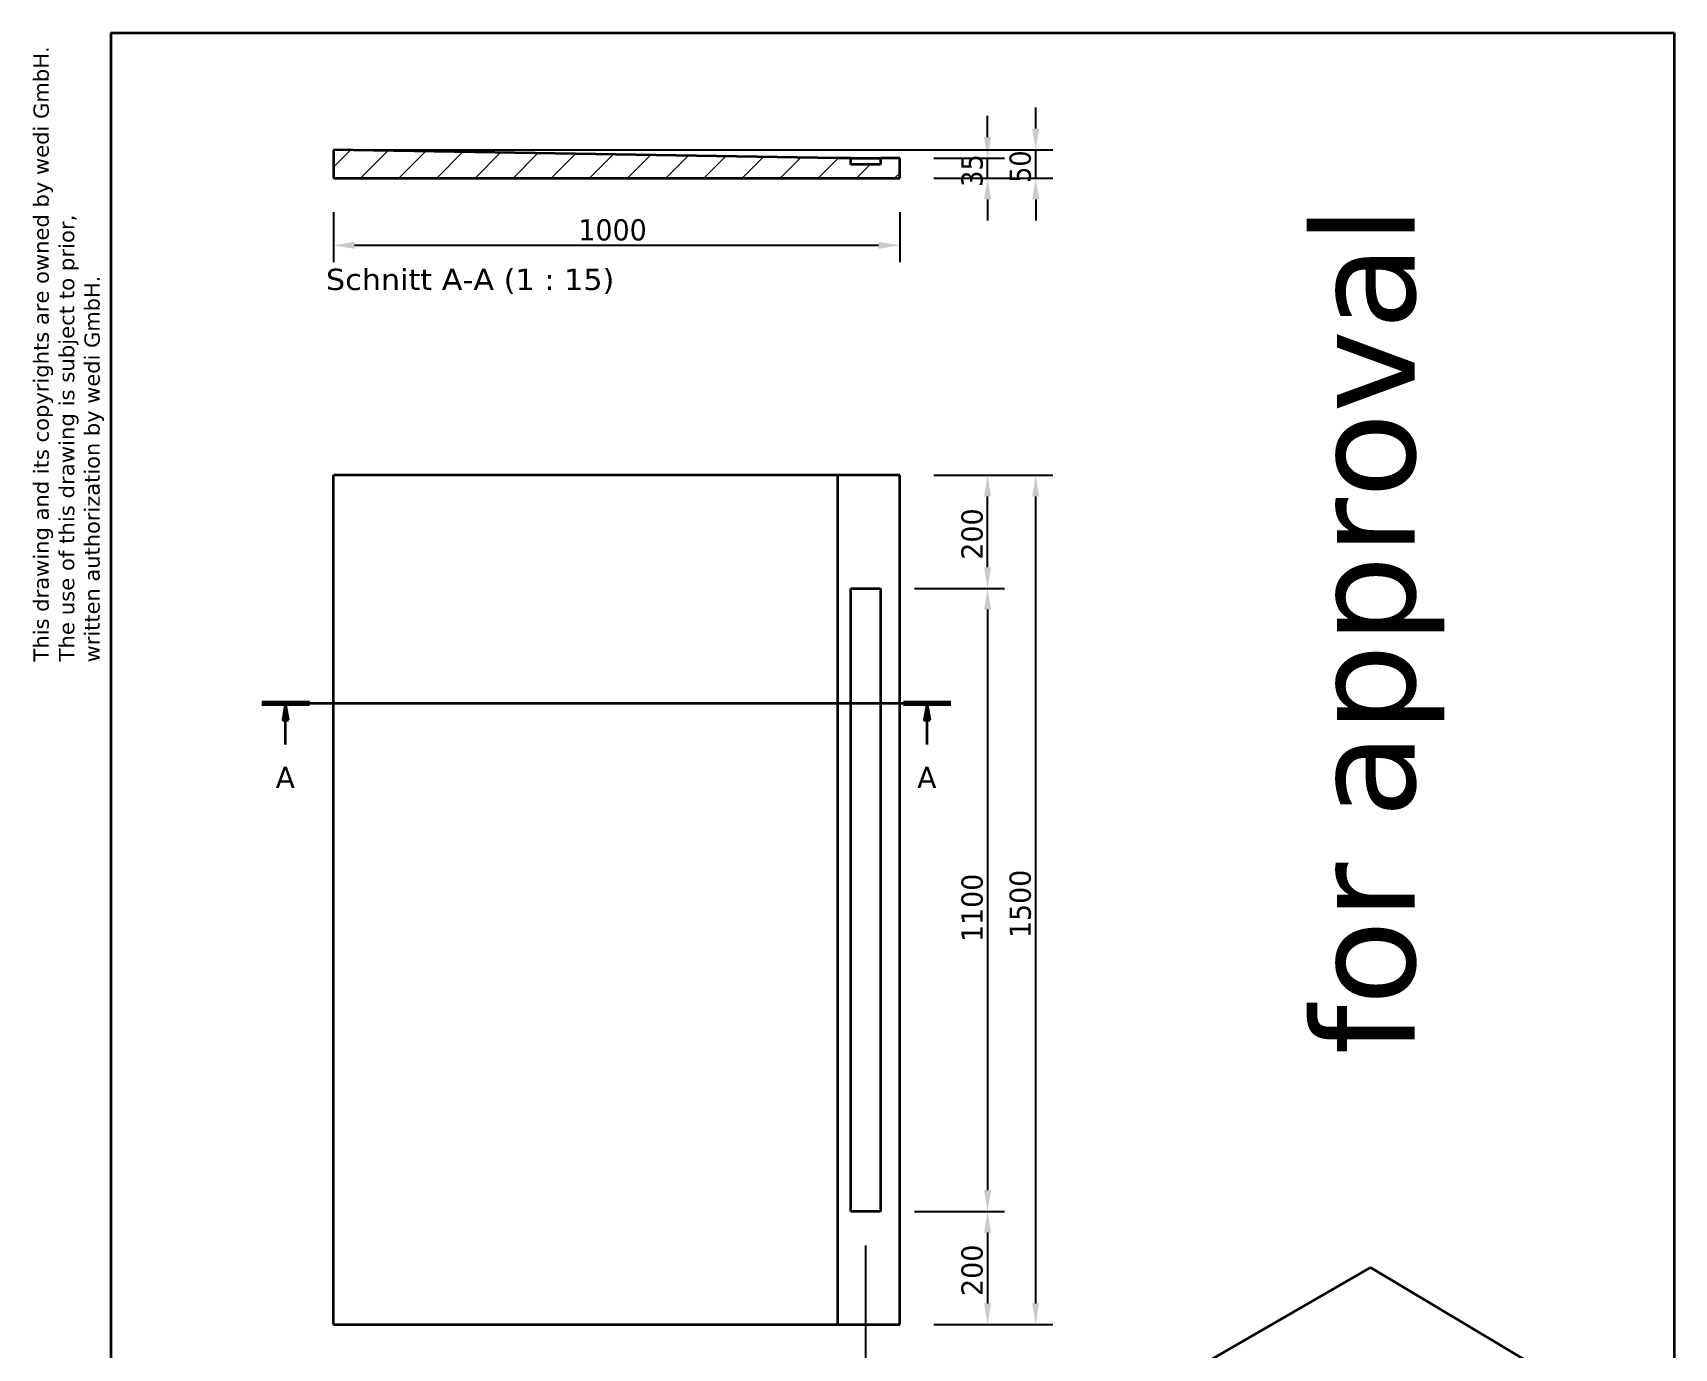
# Model space of a CAD drawing. Header units: millimetres. Extents: x 102 to 3000, y 150 to 4305.
# Drawn here: x 102 to 3000, y 1982 to 4305 of the extents above; entities that cross this region are included whole.
import ezdxf
from ezdxf.enums import TextEntityAlignment as Align

# ---------------------------------------------------------------- set-up
doc = ezdxf.new("R2010")
doc.units = ezdxf.units.MM
doc.header["$LTSCALE"] = 5
doc.header["$PDMODE"] = 2
doc.header["$PDSIZE"] = 1
doc.linetypes.add('AUSGEZOGEN', pattern=[0])
for name, color, linetype in [('_Sichtbarkanten', 7, 'Continuous'), ('Bemaßung (ISO)', 7, 'Continuous'), ('Freigabe', 7, 'Continuous'), ('Rahmen (ISO)', 7, 'Continuous'), ('Schnittlinie (ISO)', 7, 'Continuous'), ('Schraffur (ISO)', 7, 'Continuous'), ('Sichtbar schmal (ISO)', 7, 'Continuous'), ('Symbol (ISO)', 7, 'Continuous')]:
    doc.layers.add(name, color=color, linetype=linetype)
doc.styles.add('Verdana', font='verdana.ttf')

# ---------------------------------------------------------------- blocks, each defined once
blk = doc.blocks.new('*X1')
at = {"layer": 'Schraffur (ISO)', "color": 7, "linetype": 'AUSGEZOGEN', "lineweight": 18}
for p, q in [((632.8, 4067.7), (663, 4097.9)), ((680.8, 4048.4), (729.2, 4096.8)), ((748.2, 4048.4), (795.4, 4095.7)), ((815.5, 4048.4), (861.7, 4094.6)), ((882.9, 4048.4), (927.9, 4093.4)), ((950.2, 4048.4), (994.1, 4092.3)), ((1017.6, 4048.4), (1060.4, 4091.2)), ((1084.9, 4048.4), (1126.6, 4090.1)), ((1152.3, 4048.4), (1192.9, 4089)), ((1219.6, 4048.4), (1259.1, 4087.9)), ((1287, 4048.4), (1325.3, 4086.8)), ((1354.3, 4048.4), (1391.6, 4085.6)), ((1421.7, 4048.4), (1457.8, 4084.5)), ((1489, 4048.4), (1524, 4083.4)), ((1556.4, 4048.4), (1580.4, 4072.4)), ((1623.8, 4048.4), (1632.8, 4057.4))]:
    blk.add_line(p, q, dxfattribs=at)
blk = doc.blocks.new('AnonymMegaMac_nNn01')
at = {"layer": 'Bemaßung (ISO)', "linetype": 'AUSGEZOGEN', "lineweight": 25}
for points in [[(1781.6, 3286.5), (1794.1, 3286.5), (1787.8, 3324)], [(1781.6, 2261.5), (1794.1, 2261.5), (1787.8, 2224)]]:
    blk.add_hatch(color=7, dxfattribs=at).paths.add_polyline_path(points, flags=0)
at = {"layer": 'Bemaßung (ISO)', "color": 7, "linetype": 'AUSGEZOGEN', "lineweight": 25}
for p, q in [((1658.9, 3324), (1817.8, 3324)), ((1787.8, 3286.5), (1787.8, 2261.5)), ((1658.9, 2224), (1817.8, 2224))]:
    blk.add_line(p, q, dxfattribs=at)
at = {"layer": 'Defpoints', "color": 7, "linetype": 'AUSGEZOGEN', "lineweight": 18}
for p in [(1598.9, 3324), (1598.9, 2224), (1787.8, 2224)]:
    blk.add_point(p, dxfattribs=at)
at = {"layer": 'Bemaßung (ISO)', "color": 7, "linetype": 'AUSGEZOGEN', "lineweight": 25, "style": 'Verdana', "width": 0.920481}
blk.add_text('1100', height=37.5, rotation=90, dxfattribs=at).set_placement((1779.2, 2699.5), (1779.2, 2820.2), align=Align.FIT)
blk = doc.blocks.new('AnonymMegaMac_nNn02')
at = {"layer": 'Bemaßung (ISO)', "linetype": 'AUSGEZOGEN', "lineweight": 25}
for points in [[(1781.6, 3486.5), (1794.1, 3486.5), (1787.8, 3524)], [(1781.6, 3361.5), (1794.1, 3361.5), (1787.8, 3324)]]:
    blk.add_hatch(color=7, dxfattribs=at).paths.add_polyline_path(points, flags=0)
at = {"layer": 'Bemaßung (ISO)', "color": 7, "linetype": 'AUSGEZOGEN', "lineweight": 25}
for p, q in [((1692.8, 3524), (1817.8, 3524)), ((1787.8, 3361.5), (1787.8, 3486.5)), ((1658.9, 3324), (1817.8, 3324))]:
    blk.add_line(p, q, dxfattribs=at)
at = {"layer": 'Defpoints', "color": 7, "linetype": 'AUSGEZOGEN', "lineweight": 18}
for p in [(1632.8, 3524), (1787.8, 3524), (1598.9, 3324)]:
    blk.add_point(p, dxfattribs=at)
at = {"layer": 'Bemaßung (ISO)', "color": 7, "linetype": 'AUSGEZOGEN', "lineweight": 25, "style": 'Verdana', "width": 0.924104}
blk.add_text('200', height=37.5, rotation=90, dxfattribs=at).set_placement((1779.1, 3374.5), (1779.1, 3465.4), align=Align.FIT)
blk = doc.blocks.new('AnonymMegaMac_nNn03')
at = {"layer": 'Bemaßung (ISO)', "linetype": 'AUSGEZOGEN', "lineweight": 25}
for points in [[(1781.6, 2186.5), (1794.1, 2186.5), (1787.8, 2224)], [(1781.6, 2061.5), (1794.1, 2061.5), (1787.8, 2024)]]:
    blk.add_hatch(color=7, dxfattribs=at).paths.add_polyline_path(points, flags=0)
at = {"layer": 'Bemaßung (ISO)', "color": 7, "linetype": 'AUSGEZOGEN', "lineweight": 25}
for p, q in [((1658.9, 2224), (1817.8, 2224)), ((1787.8, 2186.5), (1787.8, 2061.5)), ((1692.8, 2024), (1817.8, 2024))]:
    blk.add_line(p, q, dxfattribs=at)
at = {"layer": 'Defpoints', "color": 7, "linetype": 'AUSGEZOGEN', "lineweight": 18}
for p in [(1598.9, 2224), (1632.8, 2024), (1787.8, 2024)]:
    blk.add_point(p, dxfattribs=at)
at = {"layer": 'Bemaßung (ISO)', "color": 7, "linetype": 'AUSGEZOGEN', "lineweight": 25, "style": 'Verdana', "width": 0.924104}
blk.add_text('200', height=37.5, rotation=90, dxfattribs=at).set_placement((1779.1, 2074.5), (1779.1, 2165.4), align=Align.FIT)
blk = doc.blocks.new('AnonymMegaMac_nNn04')
at = {"layer": 'Bemaßung (ISO)', "linetype": 'AUSGEZOGEN', "lineweight": 25}
for points in [[(1866.5, 3486.5), (1879, 3486.5), (1872.8, 3524)], [(1866.5, 2061.5), (1879, 2061.5), (1872.8, 2024)]]:
    blk.add_hatch(color=7, dxfattribs=at).paths.add_polyline_path(points, flags=0)
at = {"layer": 'Bemaßung (ISO)', "color": 7, "linetype": 'AUSGEZOGEN', "lineweight": 25}
for p, q in [((1692.8, 3524), (1902.8, 3524)), ((1872.8, 2061.5), (1872.8, 3486.5)), ((1692.8, 2024), (1902.8, 2024))]:
    blk.add_line(p, q, dxfattribs=at)
at = {"layer": 'Defpoints', "color": 7, "linetype": 'AUSGEZOGEN', "lineweight": 18}
for p in [(1632.8, 3524), (1872.8, 3524), (1632.8, 2024)]:
    blk.add_point(p, dxfattribs=at)
at = {"layer": 'Bemaßung (ISO)', "color": 7, "linetype": 'AUSGEZOGEN', "lineweight": 25, "style": 'Verdana', "width": 0.920481}
blk.add_text('1500', height=37.5, rotation=90, dxfattribs=at).set_placement((1864.1, 2706.6), (1864.1, 2827.3), align=Align.FIT)
blk = doc.blocks.new('AnonymMegaMac_nNn05')
at = {"layer": 'Bemaßung (ISO)', "linetype": 'AUSGEZOGEN', "lineweight": 25}
for points in [[(1535.1, 1902.7), (1535.1, 1890.2), (1572.6, 1896.4)], [(1670.3, 1902.7), (1670.3, 1890.2), (1632.8, 1896.4)]]:
    blk.add_hatch(color=7, dxfattribs=at).paths.add_polyline_path(points, flags=0)
at = {"layer": 'Bemaßung (ISO)', "color": 7, "linetype": 'AUSGEZOGEN', "lineweight": 25}
for p, q in [((1572.6, 2164), (1572.6, 1866.4)), ((1632.8, 1964), (1632.8, 1866.4)), ((1535.1, 1896.4), (1497.6, 1896.4)), ((1632.8, 1896.4), (1572.6, 1896.4)), ((1670.3, 1896.4), (1707.8, 1896.4))]:
    blk.add_line(p, q, dxfattribs=at)
at = {"layer": 'Defpoints', "color": 7, "linetype": 'AUSGEZOGEN', "lineweight": 18}
for p in [(1572.6, 2224), (1632.8, 2024), (1572.6, 1896.4)]:
    blk.add_point(p, dxfattribs=at)
at = {"layer": 'Bemaßung (ISO)', "color": 7, "linetype": 'AUSGEZOGEN', "lineweight": 25, "style": 'Verdana', "width": 0.895309}
blk.add_text('60', height=37.5, dxfattribs=at).set_placement((1569.9, 1905), (1628.6, 1905), align=Align.FIT)
blk = doc.blocks.new('AnonymMegaMac_nNn06')
at = {"layer": 'Bemaßung (ISO)', "linetype": 'AUSGEZOGEN', "lineweight": 25}
for points in [[(670.3, 1902.7), (670.3, 1890.2), (632.8, 1896.4)], [(1535.1, 1902.7), (1535.1, 1890.2), (1572.6, 1896.4)]]:
    blk.add_hatch(color=7, dxfattribs=at).paths.add_polyline_path(points, flags=0)
at = {"layer": 'Bemaßung (ISO)', "color": 7, "linetype": 'AUSGEZOGEN', "lineweight": 25}
for p, q in [((1572.6, 2164), (1572.6, 1866.4)), ((632.8, 1964), (632.8, 1866.4)), ((1535.1, 1896.4), (670.3, 1896.4))]:
    blk.add_line(p, q, dxfattribs=at)
at = {"layer": 'Defpoints', "color": 7, "linetype": 'AUSGEZOGEN', "lineweight": 18}
for p in [(1572.6, 2224), (632.8, 2024), (632.8, 1896.4)]:
    blk.add_point(p, dxfattribs=at)
at = {"layer": 'Bemaßung (ISO)', "color": 7, "linetype": 'AUSGEZOGEN', "lineweight": 25, "style": 'Verdana', "width": 0.936308}
blk.add_text('940', height=37.5, dxfattribs=at).set_placement((1053.8, 1905), (1145.8, 1905), align=Align.FIT)
blk = doc.blocks.new('AnonymMegaMac_nNn07')
at = {"layer": 'Bemaßung (ISO)', "linetype": 'AUSGEZOGEN', "lineweight": 25}
for points in [[(670.3, 1809.4), (670.3, 1796.9), (632.8, 1803.1)], [(1595.3, 1809.4), (1595.3, 1796.9), (1632.8, 1803.1)]]:
    blk.add_hatch(color=7, dxfattribs=at).paths.add_polyline_path(points, flags=0)
at = {"layer": 'Bemaßung (ISO)', "color": 7, "linetype": 'AUSGEZOGEN', "lineweight": 25}
for p, q in [((632.8, 1964), (632.8, 1773.1)), ((1632.8, 1964), (1632.8, 1773.1)), ((670.3, 1803.1), (1595.3, 1803.1))]:
    blk.add_line(p, q, dxfattribs=at)
at = {"layer": 'Defpoints', "color": 7, "linetype": 'AUSGEZOGEN', "lineweight": 18}
for p in [(632.8, 2024), (1632.8, 2024), (1632.8, 1803.1)]:
    blk.add_point(p, dxfattribs=at)
at = {"layer": 'Bemaßung (ISO)', "color": 7, "linetype": 'AUSGEZOGEN', "lineweight": 25, "style": 'Verdana', "width": 0.920481}
blk.add_text('1000', height=37.5, dxfattribs=at).set_placement((1065.4, 1811.8), (1186.1, 1811.8), align=Align.FIT)
blk = doc.blocks.new('AnonymMegaMac_nNn08')
at = {"layer": 'Bemaßung (ISO)', "linetype": 'AUSGEZOGEN', "lineweight": 25}
for points in [[(670.3, 3936), (670.3, 3923.5), (632.8, 3929.8)], [(1595.3, 3936), (1595.3, 3923.5), (1632.8, 3929.8)]]:
    blk.add_hatch(color=7, dxfattribs=at).paths.add_polyline_path(points, flags=0)
at = {"layer": 'Bemaßung (ISO)', "color": 7, "linetype": 'AUSGEZOGEN', "lineweight": 25}
for p, q in [((632.8, 3988.4), (632.8, 3899.8)), ((1632.8, 3988.4), (1632.8, 3899.8)), ((670.3, 3929.8), (1595.3, 3929.8))]:
    blk.add_line(p, q, dxfattribs=at)
at = {"layer": 'Defpoints', "color": 7, "linetype": 'AUSGEZOGEN', "lineweight": 18}
for p in [(632.8, 4048.4), (1632.8, 4048.4), (1632.8, 3929.8)]:
    blk.add_point(p, dxfattribs=at)
at = {"layer": 'Bemaßung (ISO)', "color": 7, "linetype": 'AUSGEZOGEN', "lineweight": 25, "style": 'Verdana', "width": 0.920481}
blk.add_text('1000', height=37.5, dxfattribs=at).set_placement((1065.4, 3938.4), (1186.1, 3938.4), align=Align.FIT)
blk = doc.blocks.new('AnonymMegaMac_nNn09')
at = {"layer": 'Bemaßung (ISO)', "linetype": 'AUSGEZOGEN', "lineweight": 25}
for points in [[(1781.6, 4120.9), (1794.1, 4120.9), (1787.8, 4083.4)], [(1781.6, 4010.9), (1794.1, 4010.9), (1787.8, 4048.4)]]:
    blk.add_hatch(color=7, dxfattribs=at).paths.add_polyline_path(points, flags=0)
at = {"layer": 'Bemaßung (ISO)', "color": 7, "linetype": 'AUSGEZOGEN', "lineweight": 25}
for p, q in [((1787.8, 4120.9), (1787.8, 4158.4)), ((1692.8, 4083.4), (1817.8, 4083.4)), ((1787.8, 4048.4), (1787.8, 4083.4)), ((1692.8, 4048.4), (1817.8, 4048.4)), ((1787.8, 4010.9), (1787.8, 3973.4))]:
    blk.add_line(p, q, dxfattribs=at)
at = {"layer": 'Defpoints', "color": 7, "linetype": 'AUSGEZOGEN', "lineweight": 18}
for p in [(1632.8, 4083.4), (1787.8, 4083.4), (1632.8, 4048.4)]:
    blk.add_point(p, dxfattribs=at)
at = {"layer": 'Bemaßung (ISO)', "color": 7, "linetype": 'AUSGEZOGEN', "lineweight": 25, "style": 'Verdana', "width": 0.880435}
blk.add_text('35', height=37.5, rotation=90, dxfattribs=at).set_placement((1779.1, 4032.9), (1779.1, 4090.6), align=Align.FIT)
blk = doc.blocks.new('AnonymMegaMac_nNn010')
at = {"layer": 'Bemaßung (ISO)', "linetype": 'AUSGEZOGEN', "lineweight": 25}
for points in [[(1866.5, 4135.9), (1879, 4135.9), (1872.8, 4098.4)], [(1866.5, 4010.9), (1879, 4010.9), (1872.8, 4048.4)]]:
    blk.add_hatch(color=7, dxfattribs=at).paths.add_polyline_path(points, flags=0)
at = {"layer": 'Bemaßung (ISO)', "color": 7, "linetype": 'AUSGEZOGEN', "lineweight": 25}
for p, q in [((1872.8, 4135.9), (1872.8, 4173.4)), ((692.8, 4098.4), (1902.8, 4098.4)), ((1872.8, 4048.4), (1872.8, 4098.4)), ((1692.8, 4048.4), (1902.8, 4048.4)), ((1872.8, 4010.9), (1872.8, 3973.4))]:
    blk.add_line(p, q, dxfattribs=at)
at = {"layer": 'Defpoints', "color": 7, "linetype": 'AUSGEZOGEN', "lineweight": 18}
for p in [(632.8, 4098.4), (1872.8, 4098.4), (1632.8, 4048.4)]:
    blk.add_point(p, dxfattribs=at)
at = {"layer": 'Bemaßung (ISO)', "color": 7, "linetype": 'AUSGEZOGEN', "lineweight": 25, "style": 'Verdana', "width": 0.875858}
blk.add_text('50', height=37.5, rotation=90, dxfattribs=at).set_placement((1864.1, 4040), (1864.1, 4097.4), align=Align.FIT)

msp = doc.modelspace()

# ---------------------------------------------------------------- hatches: boundary and pattern name
at = {"layer": 'Schnittlinie (ISO)', "linetype": 'AUSGEZOGEN', "lineweight": 35}
for points in [[(553.9, 3091.5), (548.6, 3121.5), (543.4, 3091.5)], [(1686.5, 3091.5), (1681.3, 3121.5), (1676, 3091.5)]]:
    msp.add_hatch(color=7, dxfattribs=at).paths.add_polyline_path(points, flags=0)

# ---------------------------------------------------------------- linework, layer by layer
at = {"layer": '_Sichtbarkanten', "color": 7, "linetype": 'AUSGEZOGEN', "lineweight": 35}
for p, q in [((1522.8, 4083.4), (632.8, 4098.4)), ((632.8, 4098.4), (632.8, 4048.4)), ((1546.4, 4083.4), (1522.8, 4083.4)), ((1546.4, 4072.4), (1546.4, 4083.4)), ((1546.4, 4083.4), (1598.9, 4083.4)), ((1598.9, 4072.4), (1546.4, 4072.4)), ((1632.8, 4083.4), (1598.9, 4083.4)), ((1598.9, 4083.4), (1598.9, 4072.4)), ((1632.8, 4048.4), (1632.8, 4083.4)), ((632.8, 4048.4), (1632.8, 4048.4)), ((1522.8, 3524), (632.8, 3524)), ((632.8, 2024), (632.8, 3524)), ((1632.8, 3524), (1522.8, 3524)), ((1632.8, 2024), (1632.8, 3524)), ((1546.4, 2224), (1546.4, 3324)), ((1546.4, 3324), (1598.9, 3324)), ((1598.9, 3324), (1598.9, 2224)), ((1598.9, 2224), (1546.4, 2224)), ((1827.2, 1757.5), (2463.6, 2125)), ((2841.2, 1899.6), (2463.6, 2125)), ((632.8, 2024), (1522.8, 2024)), ((1522.8, 2024), (1632.8, 2024))]:
    msp.add_line(p, q, dxfattribs=at)
at = {"layer": 'Rahmen (ISO)', "color": 7, "linetype": 'AUSGEZOGEN', "lineweight": 35}
for p, q in [((240, 4305), (3000, 4305)), ((240, 4305), (240, 150)), ((3000, 4305), (3000, 150))]:
    msp.add_line(p, q, dxfattribs=at)
at = {"layer": 'Schnittlinie (ISO)', "color": 7, "linetype": 'AUSGEZOGEN', "lineweight": 35}
for p, q in [((506.7, 3121.5), (1723.2, 3121.5)), ((548.6, 3121.5), (543.4, 3091.5)), ((548.6, 3091.5), (548.6, 3121.5)), ((553.9, 3091.5), (548.6, 3121.5)), ((1681.3, 3121.5), (1676, 3091.5)), ((1681.3, 3091.5), (1681.3, 3121.5)), ((1686.5, 3091.5), (1681.3, 3121.5)), ((543.4, 3091.5), (553.9, 3091.5)), ((548.6, 3048.3), (548.6, 3091.5)), ((1676, 3091.5), (1686.5, 3091.5)), ((1681.3, 3048.3), (1681.3, 3091.5))]:
    msp.add_line(p, q, dxfattribs=at)
at = {"layer": 'Schnittlinie (ISO)', "color": 7, "linetype": 'AUSGEZOGEN', "lineweight": 70}
for p, q in [((506.7, 3121.5), (590.6, 3121.5)), ((1639.4, 3121.5), (1723.2, 3121.5))]:
    msp.add_line(p, q, dxfattribs=at)
at = {"layer": 'Schnittlinie (ISO)', "color": 7, "linetype": 'AUSGEZOGEN', "lineweight": 35}
for points in [[(553.9, 3091.5), (548.6, 3121.5), (543.4, 3091.5)], [(1686.5, 3091.5), (1681.3, 3121.5), (1676, 3091.5)]]:
    msp.add_lwpolyline(points, close=True, dxfattribs=at)
at = {"layer": 'Sichtbar schmal (ISO)', "color": 7, "linetype": 'AUSGEZOGEN', "lineweight": 35}
msp.add_line((1522.8, 3524), (1522.8, 2024), dxfattribs=at)

# ---------------------------------------------------------------- block references
for name in ['AnonymMegaMac_nNn010', 'AnonymMegaMac_nNn09', '*X1', 'AnonymMegaMac_nNn08', 'AnonymMegaMac_nNn02', 'AnonymMegaMac_nNn04', 'AnonymMegaMac_nNn01', 'AnonymMegaMac_nNn06', 'AnonymMegaMac_nNn05', 'AnonymMegaMac_nNn03', 'AnonymMegaMac_nNn07']:
    msp.add_blockref(name, (0, 0))

# ---------------------------------------------------------------- texts
at = {"layer": 'Freigabe', "color": 9, "linetype": 'AUSGEZOGEN', "lineweight": 18, "style": 'Verdana', "width": 0.979446}
msp.add_text('for approval', height=182.897, rotation=90, dxfattribs=at).set_placement((2541.9, 2500.8), (2541.9, 3999.8), align=Align.FIT)
at = {"layer": 'Rahmen (ISO)', "color": 7, "linetype": 'AUSGEZOGEN', "lineweight": 35, "style": 'Verdana'}
for s, width, p, p2 in [('This drawing and its copyrights are owned by wedi GmbH.', 0.995792, (130.4, 3195), (130.4, 4281.2)), ('The use of this drawing is subject to prior,', 0.996114, (175.4, 3195), (175.4, 3984)), ('written authorization by wedi GmbH.', 0.991065, (220.3, 3193.4), (220.3, 3876.3))]:
    msp.add_text(s, height=27, rotation=90, dxfattribs=dict(at, width=width)).set_placement(p, p2, align=Align.FIT)
at = {"layer": 'Schnittlinie (ISO)', "color": 7, "linetype": 'AUSGEZOGEN', "lineweight": 35, "style": 'Verdana', "width": 0.96383}
for p, p2 in [((531, 2971.5), (565, 2971.5)), ((1663.6, 2971.5), (1697.6, 2971.5))]:
    msp.add_text('A', height=37.5, dxfattribs=at).set_placement(p, p2, align=Align.FIT)
at = {"layer": 'Symbol (ISO)', "color": 7, "linetype": 'AUSGEZOGEN', "lineweight": 25, "style": 'Verdana', "width": 0.984624}
msp.add_text('Schnitt A-A (1 : 15)', height=37.5, dxfattribs=at).set_placement((619.8, 3850.9), (1128.9, 3850.9), align=Align.FIT)

doc.saveas('drawing.dxf')
